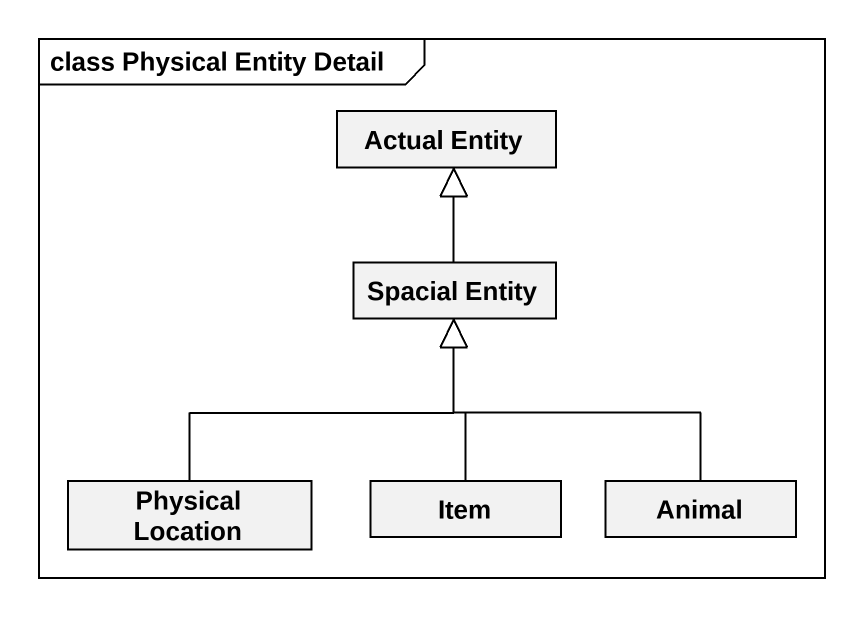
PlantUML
@startuml
mainframe class Physical Entity Detail
hide circle
hide empty members
class "Actual Entity" as Actual_Entity
class "Spacial Entity" as Spacial_Entity
class "Physical Location" as Physical_Location
class Item
class Animal
Spacial_Entity -up-|> Actual_Entity
Physical_Location -up-|> Spacial_Entity
Item -up-|> Spacial_Entity
Animal -up-|> Spacial_Entity
@enduml
